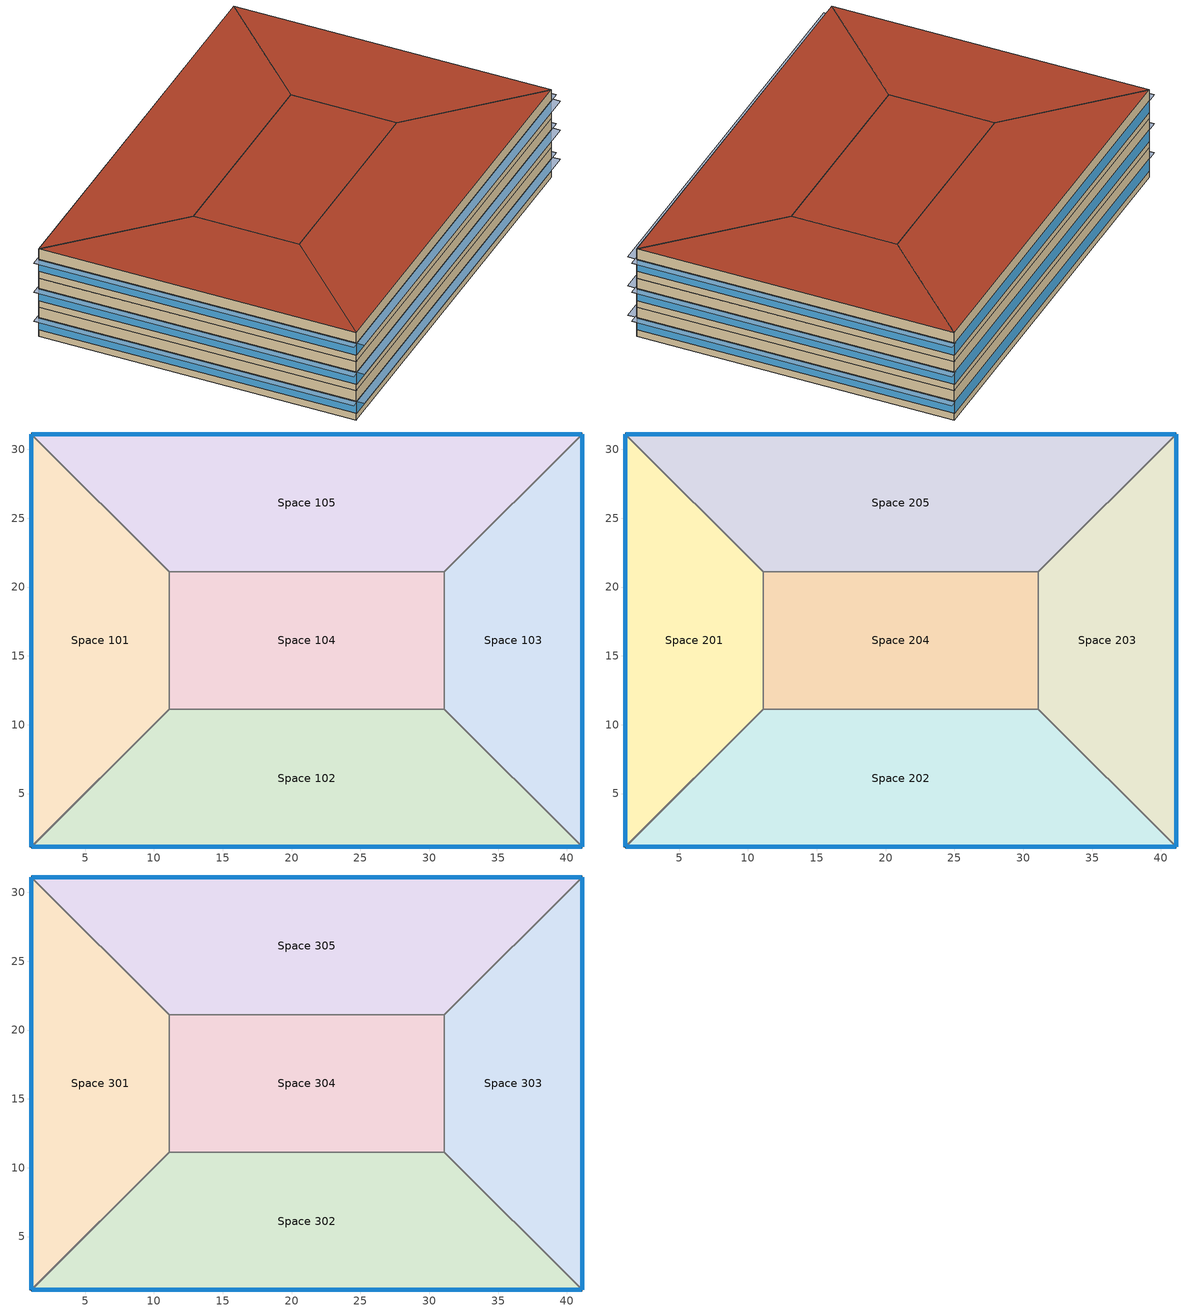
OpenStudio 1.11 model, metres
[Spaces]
Space 101
 floor ground: 1.1,31.12 11.1,21.12 11.1,11.12 1.1,1.12 z0
 wall outside: 1.1,31.12 1.1,1.12 z0:3.05
 wall to Space 105: 11.1,21.12 1.1,31.12 z0:3.05
 wall to Space 104: 11.1,11.12 11.1,21.12 z0:3.05
 wall to Space 102: 1.1,1.12 11.1,11.12 z0:3.05
 window: 1.1,31.09 1.1,1.14 z0.7:1.92
Space 102
 floor ground: 31.1,11.12 41.1,1.12 1.1,1.12 11.1,11.12 z0
 wall outside: 1.1,1.12 41.1,1.12 z0:3.05
 wall to Space 104: 31.1,11.12 11.1,11.12 z0:3.05
 wall to Space 103: 41.1,1.12 31.1,11.12 z0:3.05
 window: 1.13,1.12 41.08,1.12 z0.7:1.92
Space 103
 floor ground: 41.1,31.12 41.1,1.12 31.1,11.12 31.1,21.12 z0
 wall outside: 41.1,1.12 41.1,31.12 z0:3.05
 wall to Space 104: 31.1,21.12 31.1,11.12 z0:3.05
 wall to Space 105: 41.1,31.12 31.1,21.12 z0:3.05
 window: 41.1,1.14 41.1,31.09 z0.7:1.92
Space 104
 floor ground: 31.1,21.12 31.1,11.12 11.1,11.12 11.1,21.12 z0
 wall to Space 105: 31.1,21.12 11.1,21.12 z0:3.05
Space 105
 floor ground: 41.1,31.12 31.1,21.12 11.1,21.12 1.1,31.12 z0
 wall outside: 41.1,31.12 1.1,31.12 z0:3.05
 window: 41.08,31.12 1.13,31.12 z0.7:1.92
Space 201
 floor to Space 101: 1.1,31.12 11.1,21.12 11.1,11.12 1.1,1.12 z3.05
 wall outside: 1.1,31.12 1.1,1.12 z3.05:6.1
 wall to Space 205: 11.1,21.12 1.1,31.12 z3.05:6.1
 wall to Space 204: 11.1,11.12 11.1,21.12 z3.05:6.1
 wall to Space 202: 1.1,1.12 11.1,11.12 z3.05:6.1
 window: 1.1,31.09 1.1,1.14 z3.75:4.97
Space 202
 floor to Space 102: 31.1,11.12 41.1,1.12 1.1,1.12 11.1,11.12 z3.05
 wall outside: 1.1,1.12 41.1,1.12 z3.05:6.1
 wall to Space 204: 31.1,11.12 11.1,11.12 z3.05:6.1
 wall to Space 203: 41.1,1.12 31.1,11.12 z3.05:6.1
 window: 1.13,1.12 41.08,1.12 z3.75:4.97
Space 203
 floor to Space 103: 41.1,31.12 41.1,1.12 31.1,11.12 31.1,21.12 z3.05
 wall outside: 41.1,1.12 41.1,31.12 z3.05:6.1
 wall to Space 204: 31.1,21.12 31.1,11.12 z3.05:6.1
 wall to Space 205: 41.1,31.12 31.1,21.12 z3.05:6.1
 window: 41.1,1.14 41.1,31.09 z3.75:4.97
Space 204
 floor to Space 104: 31.1,21.12 31.1,11.12 11.1,11.12 11.1,21.12 z3.05
 wall to Space 205: 31.1,21.12 11.1,21.12 z3.05:6.1
Space 205
 floor to Space 105: 41.1,31.12 31.1,21.12 11.1,21.12 1.1,31.12 z3.05
 wall outside: 41.1,31.12 1.1,31.12 z3.05:6.1
 window: 41.08,31.12 1.13,31.12 z3.75:4.97
Space 301
 floor to Space 201: 1.1,31.12 11.1,21.12 11.1,11.12 1.1,1.12 z6.1
 wall outside: 1.1,31.12 1.1,1.12 z6.1:9.14
 wall to Space 305: 11.1,21.12 1.1,31.12 z6.1:9.14
 wall to Space 304: 11.1,11.12 11.1,21.12 z6.1:9.14
 wall to Space 302: 1.1,1.12 11.1,11.12 z6.1:9.14
 window: 1.1,31.09 1.1,1.14 z6.8:8.02
 roof outside: 1.1,1.12 11.1,11.12 11.1,21.12 1.1,31.12 z9.14
Space 302
 floor to Space 202: 31.1,11.12 41.1,1.12 1.1,1.12 11.1,11.12 z6.1
 wall outside: 1.1,1.12 41.1,1.12 z6.1:9.14
 wall to Space 304: 31.1,11.12 11.1,11.12 z6.1:9.14
 wall to Space 303: 41.1,1.12 31.1,11.12 z6.1:9.14
 window: 1.13,1.12 41.08,1.12 z6.8:8.02
 roof outside: 41.1,1.12 31.1,11.12 11.1,11.12 1.1,1.12 z9.14
Space 303
 floor to Space 203: 41.1,31.12 41.1,1.12 31.1,11.12 31.1,21.12 z6.1
 wall outside: 41.1,1.12 41.1,31.12 z6.1:9.14
 wall to Space 304: 31.1,21.12 31.1,11.12 z6.1:9.14
 wall to Space 305: 41.1,31.12 31.1,21.12 z6.1:9.14
 window: 41.1,1.14 41.1,31.09 z6.8:8.02
 roof outside: 41.1,1.12 41.1,31.12 31.1,21.12 31.1,11.12 z9.14
Space 304
 floor to Space 204: 31.1,21.12 31.1,11.12 11.1,11.12 11.1,21.12 z6.1
 wall to Space 305: 31.1,21.12 11.1,21.12 z6.1:9.14
 roof outside: 31.1,11.12 31.1,21.12 11.1,21.12 11.1,11.12 z9.14
Space 305
 floor to Space 205: 41.1,31.12 31.1,21.12 11.1,21.12 1.1,31.12 z6.1
 wall outside: 41.1,31.12 1.1,31.12 z6.1:9.14
 window: 41.08,31.12 1.13,31.12 z6.8:8.02
 roof outside: 31.1,21.12 41.1,31.12 1.1,31.12 11.1,21.12 z9.14
shading: 41.91,1.02 41.91,31.22 41.1,31.22 41.1,1.02 z2.04; 41.91,1.02 41.91,31.22 41.1,31.22 41.1,1.02 z5.09; 1.1,1.02 1.1,31.22 0.3,31.22 0.3,1.02 z5.09; 41.2,0.31 41.2,1.12 1,1.12 1,0.31 z2.04; 1.1,1.02 1.1,31.22 0.3,31.22 0.3,1.02 z8.14; 41.2,0.31 41.2,1.12 1,1.12 1,0.31 z5.09; 41.2,0.31 41.2,1.12 1,1.12 1,0.31 z8.14; 1.1,1.02 1.1,31.22 0.3,31.22 0.3,1.02 z2.04; 41.91,1.02 41.91,31.22 41.1,31.22 41.1,1.02 z8.14
[Building]
Building 1: Space Type=189.1-2009 - Office - OpenOffice - CZ4-8; Default Construction Set=189.1-2009 - CZ5 - Office
[Site]
Piacenza: Latitude {deg}=44.92; Longitude {deg}=9.73; Time Zone {hr}=1; Elevation {m}=134
[ClimateZones]
Climate Zone Institution Name 1=ASHRAE; Climate Zone Document Name 1=ANSI/ASHRAE Standard 169; Climate Zone Document Year 1=2006; Climate Zone Institution Name 2=CEC; Climate Zone Document Name 2=California Climate Zone Descriptions; Climate Zone Document Year 2=1995
[SizingPeriod:DesignDay] Barometric Pressure {Pa}=99726; Sky Clearness=0; Rain Indicator=0; Snow Indicator=0; Day of Month=21; Daylight Saving Time Indicator=0; Dry-Bulb Temperature Range Modifier Type=DefaultMultipliers
Name | Maximum Dry-Bulb Temperature {C} | Daily Dry-Bulb Temperature Range {deltaC} | Humidity Indicating Conditions at Maximum Dry-Bulb | Wind Speed {m/s} | Wind Direction {deg} | Month | Day Type | Humidity Indicating Type | Solar Model Indicator | ASHRAE Taub | ASHRAE Taud
Piacenza Ann Clg .4% Condns DP=>MDB | 27.4 | 11.9 | 23 | 2.3 | 90 | 8 | SummerDesignDay | Dewpoint | ASHRAETau | 0.48 | 1.935
Piacenza Ann Htg Wind 99.6% Condns WS=>MCDB | 5.8 | 0 | 5.8 | 8.9 | 250 | 1 | WinterDesignDay | Wetbulb | ASHRAEClearSky
Piacenza Ann Clg .4% Condns Enth=>MDB | 30.3 | 11.9 | 74900 | 2.3 | 90 | 8 | SummerDesignDay | Enthalpy | ASHRAETau | 0.48 | 1.935
Piacenza Ann Clg .4% Condns WB=>MDB | 30.1 | 11.9 | 24.6 | 2.3 | 90 | 8 | SummerDesignDay | Wetbulb | ASHRAETau | 0.48 | 1.935
Piacenza Ann Htg 99.6% Condns DB | -6.1 | 0 | -6.1 | 2 | 250 | 1 | WinterDesignDay | Wetbulb | ASHRAEClearSky
Piacenza Ann Hum_n 99.6% Condns DP=>MCDB | 3.5 | 0 | -11.3 | 2 | 250 | 1 | WinterDesignDay | Dewpoint | ASHRAEClearSky
Piacenza Ann Clg .4% Condns DB=>MWB | 33.1 | 11.9 | 22.7 | 2.3 | 90 | 8 | SummerDesignDay | Wetbulb | ASHRAETau | 0.48 | 1.935
[DefaultConstructionSet] Interior Partition Construction=Interior Partition
Name | Default Exterior Surface Constructions | Default Interior Surface Constructions | Default Ground Contact Surface Constructions | Default Exterior SubSurface Constructions | Default Interior SubSurface Constructions
189.1-2009 - CZ1 - Office | Default Surface Constructions 22 | Default Surface Constructions 23 | Default Surface Constructions 24 | Default Sub Surface Constructions 15 | Default Sub Surface Constructions 16
189.1-2009 - CZ5 - Office | Default Surface Constructions 13 | Default Surface Constructions 14 | Default Surface Constructions 15 | Default Sub Surface Constructions 9 | Default Sub Surface Constructions 10
[DefaultSurfaceConstructions]
Name | Floor Construction | Wall Construction | Roof Ceiling Construction
Default Surface Constructions 13 | ExtSlabCarpet 4in ClimateZone 1-8 | ASHRAE 189.1-2009 ExtWall Mass ClimateZone 5 | ASHRAE 189.1-2009 ExtRoof IEAD ClimateZone 2-5
Default Surface Constructions 14; Default Surface Constructions 23 | Interior Floor | Interior Wall | Interior Ceiling
Default Surface Constructions 15; Default Surface Constructions 24 | ExtSlabCarpet 4in ClimateZone 1-8 | ExtSlabCarpet 4in ClimateZone 1-8 | ExtSlabCarpet 4in ClimateZone 1-8
Default Surface Constructions 22 | ExtSlabCarpet 4in ClimateZone 1-8 | ASHRAE 189.1-2009 ExtWall Mass ClimateZone 1 | ASHRAE 189.1-2009 ExtRoof IEAD ClimateZone 1
[Construction]
ExtSlabCarpet 4in ClimateZone 1-8: MAT-CC05 4 HW CONCRETE, CP02 CARPET PAD
ASHRAE 189.1-2009 ExtWall Mass ClimateZone 1: 1IN Stucco, 8IN Concrete HW, Wall Insulation [31], 1/2IN Gypsum
ASHRAE 189.1-2009 ExtRoof IEAD ClimateZone 1: Roof Membrane, Roof Insulation [18], Metal Decking
Interior Floor: F16 Acoustic tile, F05 Ceiling air space resistance, M11 100mm lightweight concrete
Interior Wall: G01a 19mm gypsum board, F04 Wall air space resistance, G01a 19mm gypsum board
Interior Ceiling: M11 100mm lightweight concrete, F05 Ceiling air space resistance, F16 Acoustic tile
ASHRAE 189.1-2009 ExtWindow ClimateZone 1: Theoretical Glass [167]
Exterior Door: F08 Metal surface, I01 25mm insulation board
Interior Window: Clear 3mm
Interior Door; Interior Partition: G05 25mm wood
ASHRAE 189.1-2009 ExtRoof IEAD ClimateZone 2-5: Roof Membrane, Roof Insulation [21], Metal Decking
ASHRAE 189.1-2009 ExtWindow ClimateZone 4-5: Theoretical Glass [207]
ASHRAE 189.1-2009 ExtWall Mass ClimateZone 5: 1IN Stucco, 8IN Concrete HW, Wall Insulation [40], 1/2IN Gypsum
[Material] Thermal Absorptance=0.9
Name | Roughness | Thickness {m} | Conductivity {W/m-K} | Density {kg/m3} | Specific Heat {J/kg-K} | Solar Absorptance | Visible Absorptance
MAT-CC05 4 HW CONCRETE | Rough | 0.1016 | 1.311 | 2240 | 836.8 | 0.85 | 0.85
1IN Stucco | Smooth | 0.0253 | 0.6918 | 1858 | 837 | 0.92 | 0.92
8IN Concrete HW | MediumRough | 0.2033 | 1.7296 | 2243 | 837 | 0.65 | 0.65
Wall Insulation [31] | MediumRough | 0.0337 | 0.0432 | 91 | 837 | 0.5 | 0.5
1/2IN Gypsum | Smooth | 0.0127 | 0.16 | 784.9 | 830 | 0.4 | 0.4
Roof Membrane | VeryRough | 0.0095 | 0.16 | 1121.29 | 1460 | 0.7 | 0.7
Roof Insulation [18] | MediumRough | 0.1693 | 0.049 | 265 | 836.8 | 0.7 | 0.7
Metal Decking | MediumSmooth | 0.0015 | 45.006 | 7680 | 418.4 | 0.6 | 0.6
F16 Acoustic tile | MediumSmooth | 0.0191 | 0.06 | 368 | 590 | 0.3 | 0.3
M11 100mm lightweight concrete | MediumRough | 0.1016 | 0.53 | 1280 | 840 | 0.5 | 0.5
G01a 19mm gypsum board | MediumSmooth | 0.019 | 0.16 | 800 | 1090 | 0.4 | 0.4
F08 Metal surface | Smooth | 0.0008 | 45.28 | 7824 | 500 | 0.7 | 0.7
I01 25mm insulation board | MediumRough | 0.0254 | 0.03 | 43 | 1210 | 0.6 | 0.6
G05 25mm wood | MediumSmooth | 0.0254 | 0.15 | 608 | 1630 | 0.5 | 0.5
Roof Insulation [21] | MediumRough | 0.2105 | 0.049 | 265 | 836.8 | 0.7 | 0.7
Wall Insulation [40] | MediumRough | 0.0794 | 0.0432 | 91 | 837 | 0.5 | 0.5
[Material:NoMass]
CP02 CARPET PAD: Roughness=Smooth; Thermal Resistance {m2-K/W}=0.1; Thermal Absorptance=0.9; Solar Absorptance=0.8; Visible Absorptance=0.8
[Material:AirGap]
Name | Thermal Resistance {m2-K/W}
F05 Ceiling air space resistance | 0.18
F04 Wall air space resistance | 0.15
[DefaultSubSurfaceConstructions]
Name | Fixed Window Construction | Operable Window Construction | Door Construction | Tubular Daylight Dome Construction | Tubular Daylight Diffuser Construction
Default Sub Surface Constructions 9 | ASHRAE 189.1-2009 ExtWindow ClimateZone 4-5 | ASHRAE 189.1-2009 ExtWindow ClimateZone 4-5 | Exterior Door | Interior Window | Interior Window
Default Sub Surface Constructions 10; Default Sub Surface Constructions 16 | Interior Window | Interior Window | Interior Door
Default Sub Surface Constructions 15 | ASHRAE 189.1-2009 ExtWindow ClimateZone 1 | ASHRAE 189.1-2009 ExtWindow ClimateZone 1 | Exterior Door | Interior Window | Interior Window
[WindowMaterial:Glazing] Optical Data Type=SpectralAverage; Thickness {m}=0.003; Back Side Solar Reflectance at Normal Incidence=0; Back Side Visible Reflectance at Normal Incidence=0; Infrared Transmittance at Normal Incidence=0; Dirt Correction Factor for Solar and Visible Transmittance=1; Solar Diffusing=No
Name | Solar Transmittance at Normal Incidence | Front Side Solar Reflectance at Normal Incidence | Visible Transmittance at Normal Incidence | Front Side Visible Reflectance at Normal Incidence | Front Side Infrared Hemispherical Emissivity | Back Side Infrared Hemispherical Emissivity | Conductivity {W/m-K}
Theoretical Glass [167] | 0.2374 | 0.7126 | 0.2512 | 0.6988 | 0.985 | 0.985 | 2.1073
Clear 3mm | 0.837 | 0.075 | 0.898 | 0.081 | 0.84 | 0.84 | 0.9
Theoretical Glass [207] | 0.3311 | 0.6189 | 0.44 | 0.51 | 0.9 | 0.9 | 0.0133
[SpaceType] Standards Building Type=Office
Name | Default Schedule Set | Design Specification Outdoor Air Object | Standards Space Type
189.1-2009 - Office - BreakRoom - CZ1-3 | 189.1-2009 - Office - BreakRoom - CZ1-3 Schedule Set | 189.1-2009 - Office - BreakRoom - CZ1-3 Ventilation | BreakRoom
189.1-2009 - Office - OpenOffice - CZ1-3 | 189.1-2009 - Office - OpenOffice - CZ1-3 Schedule Set | 189.1-2009 - Office - OpenOffice - CZ1-3 Ventilation | OpenOffice
189.1-2009 - Office - OpenOffice - CZ4-8 | 189.1-2009 - Office - OpenOffice - CZ4-8 Schedule Set | 189.1-2009 - Office - OpenOffice - CZ4-8 Ventilation | OpenOffice
[DefaultScheduleSet] People Activity Level Schedule=Office Activity; Electric Equipment Schedule=Office Bldg Equip; Infiltration Schedule=Office Infil Quarter On
Name | Number of People Schedule | Lighting Schedule
189.1-2009 - Office - BreakRoom - CZ1-3 Schedule Set | MyCustomizedOccupancyFraction_Office | MyCustomized_lighting_office
189.1-2009 - Office - OpenOffice - CZ1-3 Schedule Set; 189.1-2009 - Office - OpenOffice - CZ4-8 Schedule Set | Office Work Occ | Office Bldg Light
[Lights:Definition] Design Level Calculation Method=Watts/Area
Name | Watts per Space Floor Area {W/m2}
189.1-2009 - Office - BreakRoom - CZ1-3 Lights Definition | 11.625
189.1-2009 - Office - OpenOffice - CZ1-3 Lights Definition; 189.1-2009 - Office - OpenOffice - CZ4-8 Lights Definition | 10.6563
[Lights]
Name | Lights Definition | Space or SpaceType
189.1-2009 - Office - BreakRoom - CZ1-3 Lights | 189.1-2009 - Office - BreakRoom - CZ1-3 Lights Definition | 189.1-2009 - Office - BreakRoom - CZ1-3
189.1-2009 - Office - OpenOffice - CZ1-3 Lights | 189.1-2009 - Office - OpenOffice - CZ1-3 Lights Definition | 189.1-2009 - Office - OpenOffice - CZ1-3
189.1-2009 - Office - OpenOffice - CZ4-8 Lights | 189.1-2009 - Office - OpenOffice - CZ4-8 Lights Definition | 189.1-2009 - Office - OpenOffice - CZ4-8
[DesignSpecification:OutdoorAir] Outdoor Air Method=Sum
Name | Outdoor Air Flow per Person {m3/s-person}
189.1-2009 - Office - BreakRoom - CZ1-3 Ventilation | 0.00707921
189.1-2009 - Office - OpenOffice - CZ1-3 Ventilation; 189.1-2009 - Office - OpenOffice - CZ4-8 Ventilation | 0.00943895
[People:Definition] Number of People Calculation Method=People/Area; Fraction Radiant=0.3
Name | People per Space Floor Area {person/m2}
189.1-2009 - Office - BreakRoom - CZ1-3 People Definition | 0.538196
189.1-2009 - Office - OpenOffice - CZ1-3 People Definition; 189.1-2009 - Office - OpenOffice - CZ4-8 People Definition | 0.0565105
[People]
Name | People Definition | Space or SpaceType
189.1-2009 - Office - BreakRoom - CZ1-3 People | 189.1-2009 - Office - BreakRoom - CZ1-3 People Definition | 189.1-2009 - Office - BreakRoom - CZ1-3
189.1-2009 - Office - OpenOffice - CZ1-3 People | 189.1-2009 - Office - OpenOffice - CZ1-3 People Definition | 189.1-2009 - Office - OpenOffice - CZ1-3
189.1-2009 - Office - OpenOffice - CZ4-8 People | 189.1-2009 - Office - OpenOffice - CZ4-8 People Definition | 189.1-2009 - Office - OpenOffice - CZ4-8
[SpaceInfiltration:DesignFlowRate] Design Flow Rate Calculation Method=Flow/ExteriorArea
Name | Space or SpaceType | Flow per Exterior Surface Area {m3/s-m2}
189.1-2009 - Office - BreakRoom - CZ1-3 Infiltration | 189.1-2009 - Office - BreakRoom - CZ1-3 | 0.00030226
189.1-2009 - Office - OpenOffice - CZ1-3 Infiltration | 189.1-2009 - Office - OpenOffice - CZ1-3 | 0.00030226
189.1-2009 - Office - OpenOffice - CZ4-8 Infiltration | 189.1-2009 - Office - OpenOffice - CZ4-8 | 0.000226568
[ElectricEquipment:Definition] Design Level Calculation Method=Watts/Area
Name | Watts per Space Floor Area {W/m2}
189.1-2009 - Office - BreakRoom - CZ1-3 Electric Equipment Definition | 48.007
189.1-2009 - Office - OpenOffice - CZ1-3 Electric Equipment Definition; 189.1-2009 - Office - OpenOffice - CZ4-8 Electric Equipment Definition | 7.64238
[ElectricEquipment]
Name | Electric Equipment Definition | Space or SpaceType
189.1-2009 - Office - BreakRoom - CZ1-3 Electric Equipment | 189.1-2009 - Office - BreakRoom - CZ1-3 Electric Equipment Definition | 189.1-2009 - Office - BreakRoom - CZ1-3
189.1-2009 - Office - OpenOffice - CZ1-3 Electric Equipment | 189.1-2009 - Office - OpenOffice - CZ1-3 Electric Equipment Definition | 189.1-2009 - Office - OpenOffice - CZ1-3
189.1-2009 - Office - OpenOffice - CZ4-8 Electric Equipment | 189.1-2009 - Office - OpenOffice - CZ4-8 Electric Equipment Definition | 189.1-2009 - Office - OpenOffice - CZ4-8
[ThermostatSetpoint:DualSetpoint] Heating Setpoint Temperature Schedule=Medium Office HtgSetp; Cooling Setpoint Temperature Schedule=Medium Office ClgSetp
Thermal Zone 1 Thermostat 1; Thermal Zone 2 Thermostat; Thermal Zone 3 Thermostat 1; Thermal Zone 4 Thermostat; Thermal Zone 5 Thermostat 1; Thermal Zone 6 Thermostat
[BuildingStory] Nominal Floor to Floor Height {m}=3.048
Name | Nominal Z Coordinate {m}
Building Story 1 | 0
Building Story 2 | 3.048
Building Story 3 | 6.096
[Space] Default Construction Set=189.1-2009 - CZ1 - Office
Name | Space Type | Building Story | Thermal Zone
Space 101; Space 102; Space 103; Space 105 | 189.1-2009 - Office - OpenOffice - CZ1-3 | Building Story 1 | Thermal Zone 1
Space 104 | 189.1-2009 - Office - BreakRoom - CZ1-3 | Building Story 1 | Thermal Zone 2
Space 201; Space 202; Space 203; Space 205 | 189.1-2009 - Office - OpenOffice - CZ1-3 | Building Story 2 | Thermal Zone 3
Space 204 | 189.1-2009 - Office - BreakRoom - CZ1-3 | Building Story 2 | Thermal Zone 4
Space 301; Space 302; Space 303; Space 305 | 189.1-2009 - Office - OpenOffice - CZ1-3 | Building Story 3 | Thermal Zone 5
Space 304 | 189.1-2009 - Office - BreakRoom - CZ1-3 | Building Story 3 | Thermal Zone 6
[ThermalZone] Use Ideal Air Loads=Yes
Name | Thermostat
Thermal Zone 1 | Thermal Zone 1 Thermostat 1
Thermal Zone 2 | Thermal Zone 2 Thermostat
Thermal Zone 3 | Thermal Zone 3 Thermostat 1
Thermal Zone 4 | Thermal Zone 4 Thermostat
Thermal Zone 5 | Thermal Zone 5 Thermostat 1
Thermal Zone 6 | Thermal Zone 6 Thermostat
[Sizing:Zone] Zone Cooling Design Supply Air Temperature Input Method=SupplyAirTemperature; Zone Cooling Design Supply Air Temperature {C}=14; Zone Cooling Design Supply Air Temperature Difference {deltaC}=11.11; Zone Heating Design Supply Air Temperature Input Method=SupplyAirTemperature; Zone Heating Design Supply Air Temperature {C}=40; Zone Heating Design Supply Air Temperature Difference {deltaC}=11.11; Zone Cooling Design Supply Air Humidity Ratio {kg-H2O/kg-air}=0.0085; Zone Heating Design Supply Air Humidity Ratio {kg-H2O/kg-air}=0.008; Cooling Design Air Flow Method=DesignDay; Heating Design Air Flow Method=DesignDay; Account for Dedicated Outdoor Air System=No; Dedicated Outdoor Air System Control Strategy=NeutralSupplyAir; Dedicated Outdoor Air Low Setpoint Temperature for Design {C}=autosize; Dedicated Outdoor Air High Setpoint Temperature for Design {C}=autosize
Thermal Zone 1; Thermal Zone 2; Thermal Zone 3; Thermal Zone 4; Thermal Zone 5; Thermal Zone 6
[Schedule:Ruleset]
Name | Default Day Schedule | Summer Design Day Schedule | Winter Design Day Schedule
Office Bldg Light | Office Bldg Light Default Schedule | Office Bldg Light Summer Design Day | Office Bldg Light Winter Design Day
Office Activity | Office Activity Default Schedule | Office Activity Summer Design Day | Office Activity Winter Design Day
Office Infil Quarter On | Office Infil Quarter On Default Schedule | Office Infil Quarter On Summer Design Day | Office Infil Quarter On Winter Design Day
Office Bldg Equip | Office Bldg Equip Default Schedule | Office Bldg Equip Summer Design Day | Office Bldg Equip Winter Design Day
Medium Office HtgSetp | Medium Office HtgSetp Default Schedule | Medium Office HtgSetp Summer Design Day | Medium Office HtgSetp Winter Design Day
Medium Office ClgSetp | Medium Office ClgSetp Default Schedule | Medium Office ClgSetp Summer Design Day | Medium Office ClgSetp Winter Design Day
Office Work Occ | Office Bldg Occ Default Schedule | Office Bldg Occ Summer Design Day | Office Bldg Occ Winter Design Day
MyCustomizedOccupancyFraction_Office | Office Bldg Occ Default Schedule 2 | Office Bldg Occ Summer Design Day 2 | Office Bldg Occ Winter Design Day 2
MyCustomized_lighting_office | Office Bldg Light Default Schedule 1 | Office Bldg Light Summer Design Day 1 | Office Bldg Light Winter Design Day 1
[Schedule:Day]
Office Bldg Light Default Schedule: 5, 0, 0.05, 7, 0, 0.1, 8, 0, 0.3, 17, 0, 0.9, 18, 0, 0.7, 20, 0, 0.5, 22, 0, 0.3, 23, 0, 0.1, 24, 0, 0.05
Office Bldg Light Summer Design Day; Office Infil Quarter On Rule 1 Day Schedule; Office Bldg Equip Summer Design Day; Office Bldg Light Summer Design Day 1: 24, 0, 1
Office Bldg Light Winter Design Day; Office Bldg Equip Winter Design Day; Office Bldg Occ Winter Design Day; Office Bldg Occ Rule 1 Day Schedule; Office Bldg Occ Winter Design Day 2; Office Bldg Occ Rule 1 Day Schedule 2; Office Bldg Occ Rule 2 Day Schedule 2; Office Bldg Light Winter Design Day 1; Office Bldg Light Rule 2 Day Schedule 1: 24, 0, 0
Office Bldg Light Rule 1 Day Schedule; Office Bldg Light Rule 1 Day Schedule 1: 24, 0, 0.05
Office Bldg Light Rule 2 Day Schedule: 6, 0, 0.05, 8, 0, 0.1, 14, 0, 0.5, 17, 0, 0.15, 24, 0, 0.05
Office Activity Default Schedule; Office Activity Summer Design Day; Office Activity Winter Design Day: 24, 0, 132
Office Infil Quarter On Default Schedule; Office Infil Quarter On Summer Design Day: 6, 0, 1, 22, 0, 0.25, 24, 0, 1
Office Infil Quarter On Winter Design Day; Office Infil Quarter On Rule 2 Day Schedule: 6, 0, 1, 18, 0, 0.25, 24, 0, 1
Office Bldg Equip Default Schedule: 8, 0, 0.4, 12, 0, 0.9, 13, 0, 0.8, 17, 0, 0.9, 18, 0, 0.8, 20, 0, 0.6, 22, 0, 0.5, 24, 0, 0.4
Office Bldg Equip Rule 1 Day Schedule: 24, 0, 0.3
Office Bldg Equip Rule 2 Day Schedule: 6, 0, 0.3, 8, 0, 0.4, 14, 0, 0.5, 17, 0, 0.35, 24, 0, 0.3
Medium Office HtgSetp Default Schedule: 6, 0, 15.6, 22, 0, 21, 24, 0, 15.6
Medium Office HtgSetp Summer Design Day; Medium Office HtgSetp Rule 1 Day Schedule: 24, 0, 15.6
Medium Office HtgSetp Winter Design Day: 24, 0, 21
Medium Office HtgSetp Rule 2 Day Schedule: 6, 0, 15.6, 18, 0, 21, 24, 0, 15.6
Medium Office ClgSetp Default Schedule; Medium Office ClgSetp Summer Design Day: 6, 0, 26.7, 22, 0, 24, 24, 0, 26.7
Medium Office ClgSetp Winter Design Day; Medium Office ClgSetp Rule 1 Day Schedule: 24, 0, 26.7
Medium Office ClgSetp Rule 2 Day Schedule: 6, 0, 26.7, 18, 0, 24, 24, 0, 26.7
Office Bldg Occ Default Schedule: 6, 0, 0, 7, 0, 0.1, 8, 0, 0.2, 12, 0, 0.85, 13, 0, 0.5, 17, 0, 0.85, 18, 0, 0.7, 20, 0, 0.4, 22, 0, 0.1, 24, 0, 0.05
Office Bldg Occ Summer Design Day; Office Bldg Occ Summer Design Day 2: 6, 0, 0, 22, 0, 1, 24, 0, 0.05
Office Bldg Occ Rule 2 Day Schedule: 6, 0, 0, 8, 0, 0.1, 14, 0, 0.4, 17, 0, 0.1, 24, 0, 0
Office Bldg Occ Default Schedule 2: 7, 0, 0, 10, 0, 0.2, 17, 0, 0.4, 19, 0, 0.118725, 24, 0, 0
Office Bldg Light Default Schedule 1: 6, 0, 0.05, 8, 0, 0.652886, 17, 0, 0.9, 18, 0, 0.7, 19, 0, 0.5, 24, 0, 0
[Schedule:Rule] Apply Monday=No; Apply Tuesday=No; Apply Wednesday=No; Apply Thursday=No; Apply Friday=No; Date Specification Type=DateRange; Start Month=1; Start Day=1; End Month=12; End Day=31
Name | Schedule Ruleset | Rule Order | Day Schedule | Apply Sunday | Apply Saturday
Office Bldg Light Rule 1 | Office Bldg Light | 0 | Office Bldg Light Rule 1 Day Schedule | Yes | No
Office Bldg Light Rule 2 | Office Bldg Light | 1 | Office Bldg Light Rule 2 Day Schedule | No | Yes
Office Infil Quarter On Rule 1 | Office Infil Quarter On | 0 | Office Infil Quarter On Rule 1 Day Schedule | Yes | No
Office Infil Quarter On Rule 2 | Office Infil Quarter On | 1 | Office Infil Quarter On Rule 2 Day Schedule | No | Yes
Office Bldg Equip Rule 1 | Office Bldg Equip | 0 | Office Bldg Equip Rule 1 Day Schedule | Yes | No
Office Bldg Equip Rule 2 | Office Bldg Equip | 1 | Office Bldg Equip Rule 2 Day Schedule | No | Yes
Medium Office HtgSetp Rule 1 | Medium Office HtgSetp | 0 | Medium Office HtgSetp Rule 1 Day Schedule | Yes | No
Medium Office HtgSetp Rule 2 | Medium Office HtgSetp | 1 | Medium Office HtgSetp Rule 2 Day Schedule | No | Yes
Medium Office ClgSetp Rule 1 | Medium Office ClgSetp | 0 | Medium Office ClgSetp Rule 1 Day Schedule | Yes | No
Medium Office ClgSetp Rule 2 | Medium Office ClgSetp | 1 | Medium Office ClgSetp Rule 2 Day Schedule | No | Yes
Office Work Occ Rule 1 | Office Work Occ | 0 | Office Bldg Occ Rule 1 Day Schedule | Yes | No
Office Work Occ Rule 2 | Office Work Occ | 1 | Office Bldg Occ Rule 2 Day Schedule | No | Yes
Office Misc Occ Rule 3 | MyCustomizedOccupancyFraction_Office | 0 | Office Bldg Occ Rule 1 Day Schedule 2 | Yes | No
Office Misc Occ Rule 4 | MyCustomizedOccupancyFraction_Office | 1 | Office Bldg Occ Rule 2 Day Schedule 2 | No | Yes
Office Bldg Light Rule 3 | MyCustomized_lighting_office | 0 | Office Bldg Light Rule 1 Day Schedule 1 | Yes | No
Office Bldg Light Rule 4 | MyCustomized_lighting_office | 1 | Office Bldg Light Rule 2 Day Schedule 1 | No | Yes
